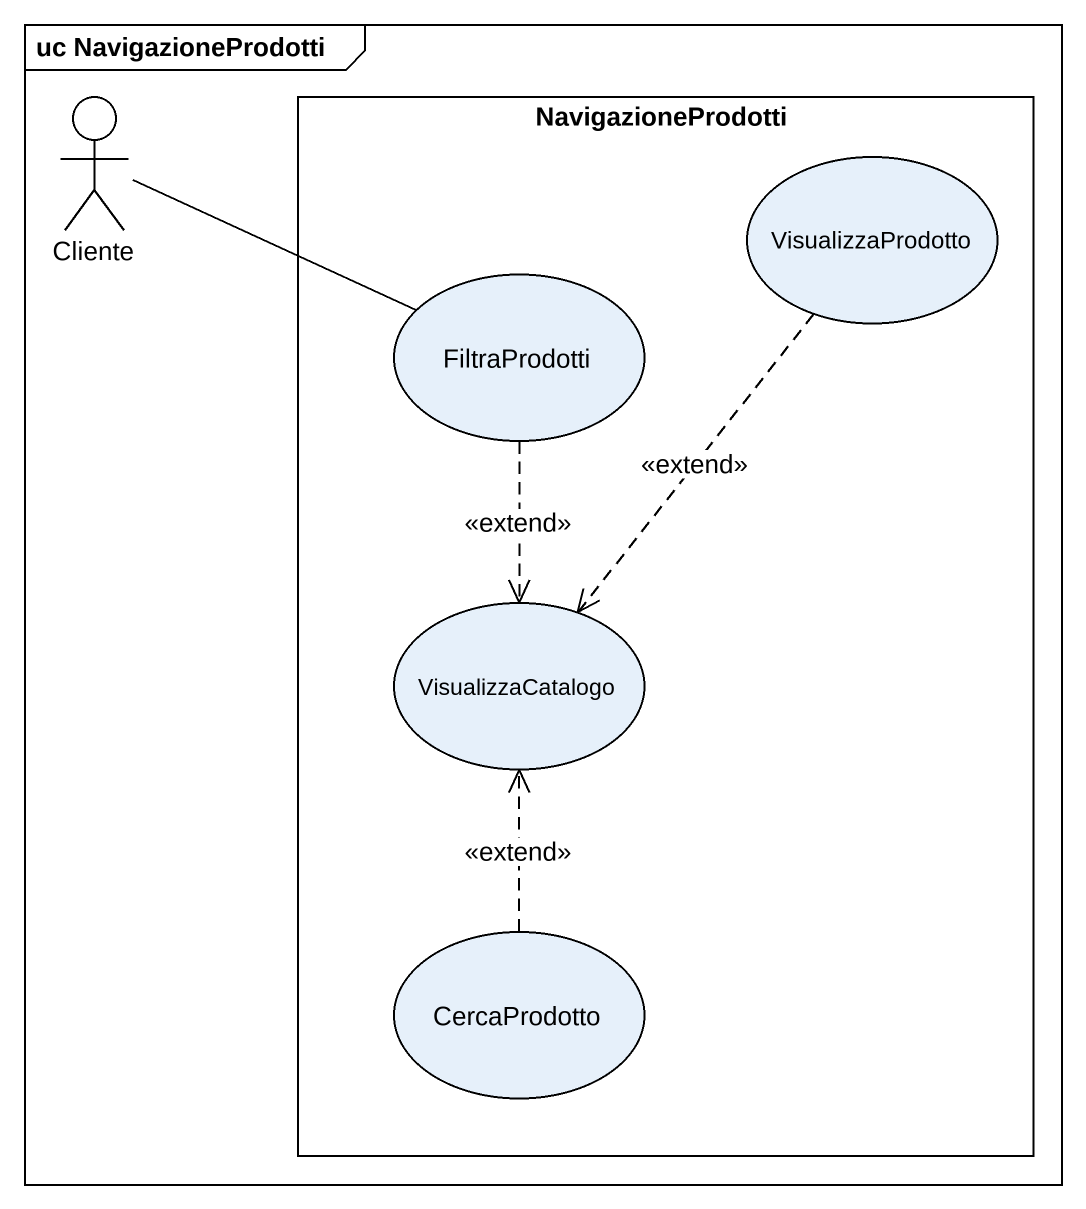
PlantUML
@startuml
mainframe uc NavigazioneProdotti
actor Cliente
rectangle NavigazioneProdotti {
  usecase VisualizzaProdotto
  usecase FiltraProdotti
  usecase VisualizzaCatalogo
  usecase CercaProdotto
}
Cliente -right- FiltraProdotti
VisualizzaProdotto ..> VisualizzaCatalogo : <<extend>>
FiltraProdotti ..> VisualizzaCatalogo : <<extend>>
CercaProdotto .up.> VisualizzaCatalogo : <<extend>>
@enduml
